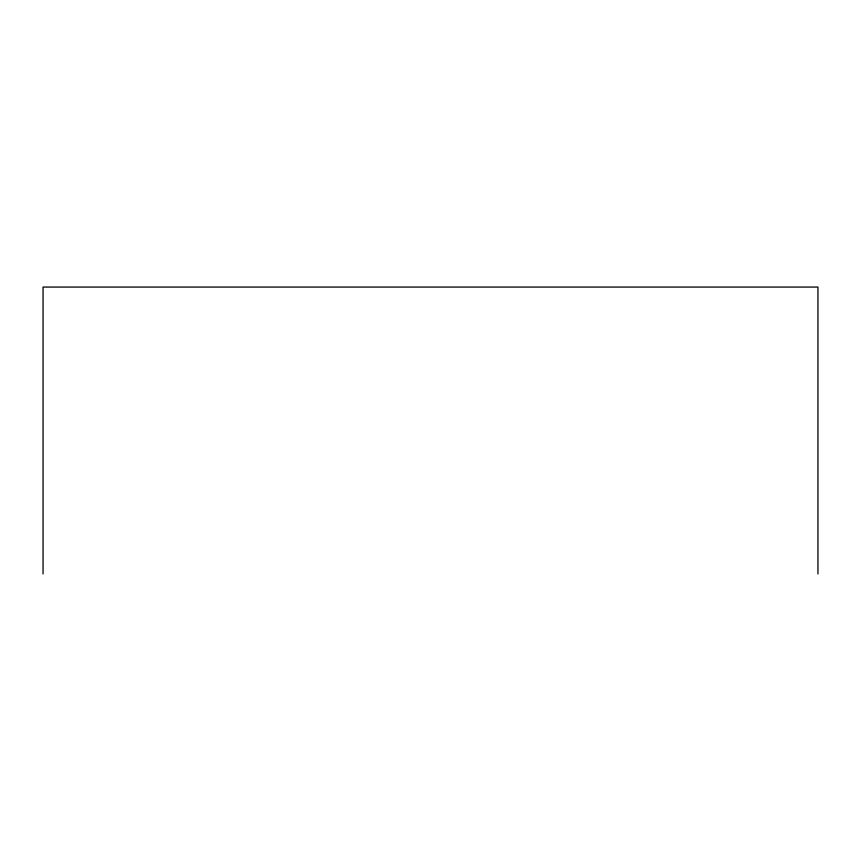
<?xml version="1.0" encoding="UTF-8"?>
<svg xmlns="http://www.w3.org/2000/svg" width="861" height="861" viewBox="0 0 861 861"><rect width="100%" height="100%" fill="white"/><g stroke="black" fill="none" stroke-linecap="round" stroke-linejoin="round"><path stroke-width="1.29" d="M817.95 573.932L817.95 287.068L43.05 287.068L43.05 573.932"/></g></svg>
